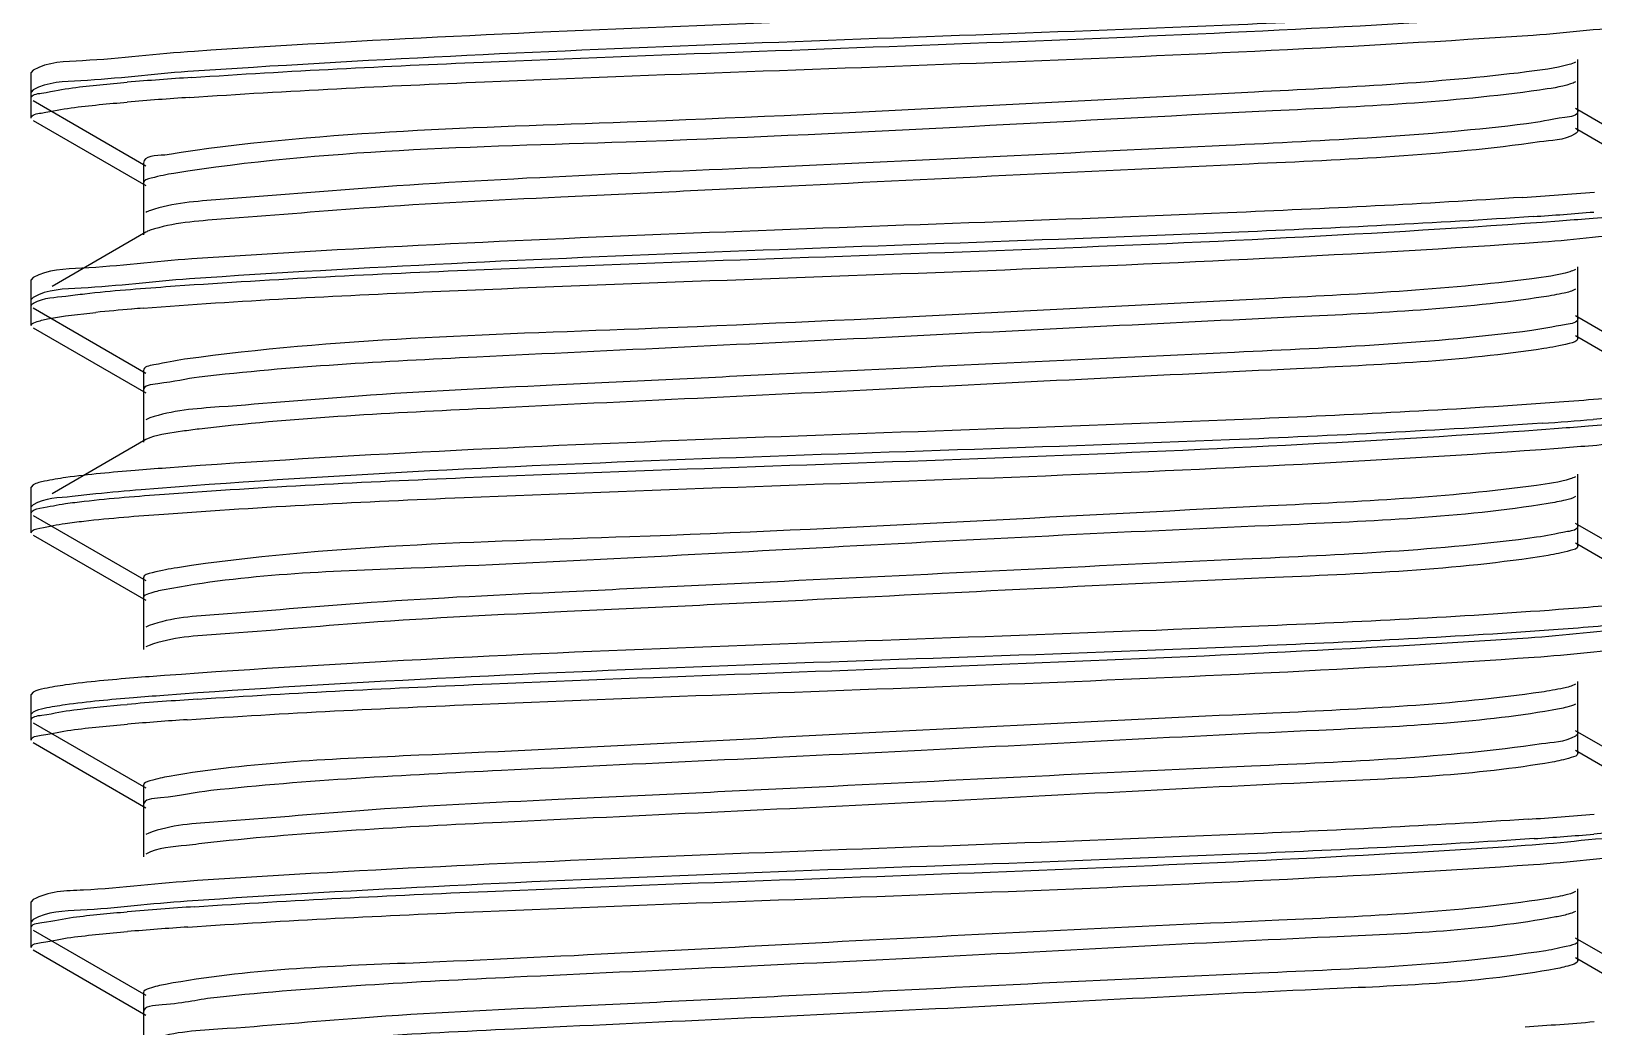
# Model space of a CAD drawing. Extents: x 1725261 to 1937680, y 860327 to 1571294.
# Drawn here: x 1825657 to 1825836.4, y 1253370.3 to 1253484.6 of the extents above; entities that cross this region are included whole.
import ezdxf

# ---------------------------------------------------------------- set-up
doc = ezdxf.new("R2010")
doc.units = 0
doc.header["$LTSCALE"] = 1000
doc.header["$MEASUREMENT"] = 0

msp = doc.modelspace()

# ---------------------------------------------------------------- linework, layer by layer
at = {"linetype": 'Continuous'}
for p, q in [((1825834.61, 1253475.44), (1825834.61, 1253481.39)), ((1825657.22, 1253480.16), (1825657, 1253479.9)), ((1825657, 1253476.93), (1825657, 1253479.9)), ((1825657, 1253476.93), (1825657, 1253479.9)), ((1825834.61, 1253473.16), (1825834.61, 1253479.11)), ((1825657.22, 1253477.89), (1825657, 1253477.62)), ((1825657, 1253474.65), (1825657, 1253477.62)), ((1825657, 1253474.65), (1825657, 1253477.62)), ((1825657.22, 1253476.67), (1825670.15, 1253469.18)), ((1825847.28, 1253468.26), (1825834.35, 1253475.74)), ((1825657.22, 1253474.39), (1825670.15, 1253466.91)), ((1825847.28, 1253465.98), (1825834.35, 1253473.46)), ((1825669.89, 1253469.49), (1825669.89, 1253463.53)), ((1825669.89, 1253467.21), (1825669.89, 1253461.25)), ((1825670.15, 1253461.55), (1825659.39, 1253455.33)), ((1825834.61, 1253451.63), (1825834.61, 1253457.58)), ((1825657.22, 1253456.35), (1825657, 1253456.09)), ((1825657, 1253453.11), (1825657, 1253456.09)), ((1825657, 1253453.11), (1825657, 1253456.09)), ((1825657.22, 1253454.07), (1825657, 1253453.81)), ((1825834.61, 1253449.35), (1825834.61, 1253455.3)), ((1825657, 1253450.84), (1825657, 1253453.81)), ((1825657, 1253450.84), (1825657, 1253453.81)), ((1825657.22, 1253452.85), (1825670.15, 1253445.37)), ((1825657.22, 1253450.57), (1825670.15, 1253443.09)), ((1825847.28, 1253444.45), (1825834.35, 1253451.93)), ((1825847.28, 1253442.17), (1825834.35, 1253449.65)), ((1825669.89, 1253445.67), (1825669.89, 1253439.72)), ((1825669.89, 1253443.39), (1825669.89, 1253437.44)), ((1825670.62, 1253440.22), (1825670.15, 1253440.02)), ((1825670.15, 1253437.74), (1825659.39, 1253431.52)), ((1825670.6, 1253437.94), (1825670.15, 1253437.74)), ((1825657.22, 1253432.54), (1825657, 1253432.28)), ((1825834.61, 1253427.81), (1825834.61, 1253433.77)), ((1825657, 1253429.3), (1825657, 1253432.28)), ((1825657, 1253429.3), (1825657, 1253432.28)), ((1825834.61, 1253425.53), (1825834.61, 1253431.49)), ((1825657.22, 1253430.26), (1825657, 1253430)), ((1825657, 1253427.02), (1825657, 1253430)), ((1825657, 1253427.02), (1825657, 1253430)), ((1825657.22, 1253429.04), (1825670.15, 1253421.56)), ((1825847.28, 1253420.63), (1825834.35, 1253428.11)), ((1825657.22, 1253426.76), (1825670.15, 1253419.28)), ((1825847.28, 1253418.35), (1825834.35, 1253425.84)), ((1825669.89, 1253421.86), (1825669.89, 1253415.91)), ((1825669.89, 1253419.58), (1825669.89, 1253413.63)), ((1825670.56, 1253416.39), (1825670.15, 1253416.21)), ((1825670.55, 1253414.11), (1825670.15, 1253413.93)), ((1825834.61, 1253404), (1825834.61, 1253409.95)), ((1825657.22, 1253408.73), (1825657, 1253408.47)), ((1825657, 1253405.49), (1825657, 1253408.47)), ((1825657, 1253405.49), (1825657, 1253408.47)), ((1825834.61, 1253401.72), (1825834.61, 1253407.67)), ((1825657.22, 1253406.45), (1825657, 1253406.19)), ((1825657, 1253403.21), (1825657, 1253406.19)), ((1825657, 1253403.21), (1825657, 1253406.19)), ((1825657.22, 1253405.23), (1825670.15, 1253397.75)), ((1825847.28, 1253396.82), (1825834.35, 1253404.3)), ((1825657.22, 1253402.95), (1825670.15, 1253395.47)), ((1825847.28, 1253394.54), (1825834.35, 1253402.02)), ((1825669.89, 1253398.05), (1825669.89, 1253392.09)), ((1825669.89, 1253395.77), (1825669.89, 1253389.81)), ((1825670.52, 1253392.56), (1825670.15, 1253392.4)), ((1825834.61, 1253380.19), (1825834.61, 1253386.14)), ((1825657.22, 1253384.91), (1825657, 1253384.65)), ((1825657, 1253381.68), (1825657, 1253384.65)), ((1825657, 1253381.68), (1825657, 1253384.65)), ((1825657.22, 1253382.63), (1825657, 1253382.37)), ((1825657, 1253379.4), (1825657, 1253382.37)), ((1825657, 1253379.4), (1825657, 1253382.37)), ((1825834.61, 1253377.91), (1825834.61, 1253383.86)), ((1825657.22, 1253381.41), (1825670.15, 1253373.93)), ((1825847.28, 1253373.01), (1825834.35, 1253380.49)), ((1825657.22, 1253379.14), (1825670.15, 1253371.65)), ((1825847.28, 1253370.73), (1825834.35, 1253378.21)), ((1825669.89, 1253374.23), (1825669.89, 1253368.28)), ((1825669.89, 1253371.96), (1825669.89, 1253366))]:
    msp.add_line(p, q, dxfattribs=at)
for centre, radius, start, end in [((1825702.97, 1253062.76), 417.47, 93.783, 94.8009), ((1825702.58, 1253065.48), 412.46, 93.8102, 94.8059), ((1825800.49, 1253895.26), 430.61, 273.6995, 274.7995), ((1825802.11, 1253872.55), 410.12, 273.8286, 274.8033), ((1825686.07, 1253239.52), 213.92, 94.7007, 95.8096), ((1825695.7, 1253126.51), 327.34, 94.5302, 94.7613), ((1825803.48, 1253831.56), 392.88, 273.9474, 274.8034), ((1825703.83, 1252980.56), 428.27, 93.7148, 94.7991), ((1825702.24, 1252998.36), 408.13, 93.8414, 94.804), ((1825801.3, 1253813.56), 420.32, 273.7644, 274.8009), ((1825802.24, 1253799.49), 408.49, 273.8394, 274.8035), ((1825703.42, 1252961.93), 423.07, 93.7475, 94.7999), ((1825702.35, 1252973.11), 409.57, 93.8303, 94.8051), ((1825800.89, 1253794.94), 425.53, 273.7314, 274.8001)]:
    msp.add_arc(centre, radius, start, end, dxfattribs=at)
for points, knots in [([(1825828.57, 1253489.38), (1825817.35, 1253488.63), (1825766.41, 1253486.19), (1825715.41, 1253484.97), (1825675.75, 1253482.32)], [0, 0, 0, 0, 0.220591, 1, 1, 1, 1]), ([(1825829.52, 1253487.16), (1825818.24, 1253486.4), (1825766.73, 1253483.92), (1825715.16, 1253482.72), (1825675, 1253479.99)], [0, 0, 0, 0, 0.219185, 1, 1, 1, 1]), ([(1825675.43, 1253479.32), (1825686.57, 1253480.07), (1825737.52, 1253482.52), (1825788.53, 1253483.76), (1825828.27, 1253486.38)], [0, 0, 0, 0, 0.218984, 1, 1, 1, 1]), ([(1825829.49, 1253484.19), (1825833.61, 1253484.47), (1825839.38, 1253485.26), (1825845.67, 1253485.37), (1825847.27, 1253486.29)], [0, 0, 0, 0, 0.690321, 1, 1, 1, 1]), ([(1825675.17, 1253477.03), (1825686.46, 1253477.79), (1825737.9, 1253480.27), (1825789.4, 1253481.46), (1825829.49, 1253484.19)], [0, 0, 0, 0, 0.21965, 1, 1, 1, 1]), ([(1825675.75, 1253482.32), (1825671.46, 1253482.04), (1825665.45, 1253481.2), (1825658.89, 1253481.12), (1825657.23, 1253480.16)], [0, 0, 0, 0, 0.691053, 1, 1, 1, 1]), ([(1825834.35, 1253481.09), (1825834.13, 1253480.96), (1825832.28, 1253480.36), (1825830.37, 1253480.15), (1825828.73, 1253479.95)], [0, 0, 0, 0, 0.135508, 1, 1, 1, 1]), ([(1825675, 1253479.99), (1825670.88, 1253479.71), (1825665.12, 1253478.91), (1825658.83, 1253478.81), (1825657.23, 1253477.89)], [0, 0, 0, 0, 0.690337, 1, 1, 1, 1]), ([(1825828.73, 1253479.95), (1825818.37, 1253478.67), (1825783.87, 1253477.02), (1825732.43, 1253474.1), (1825691.15, 1253473.16), (1825674.22, 1253470.72)], [0, 0, 0, 0, 0.20233, 0.668453, 1, 1, 1, 1]), ([(1825657, 1253476.93), (1825657, 1253477.37), (1825659.36, 1253477.65), (1825660.55, 1253477.98), (1825661.74, 1253478.13)], [0, 0, 0, 0, 0.271038, 1, 1, 1, 1]), ([(1825830.2, 1253477.87), (1825820.05, 1253476.42), (1825784.99, 1253474.9), (1825732.83, 1253471.67), (1825690.52, 1253471.05), (1825673.39, 1253468.31)], [0, 0, 0, 0, 0.19563, 0.668751, 1, 1, 1, 1]), ([(1825834.35, 1253478.81), (1825834.17, 1253478.71), (1825832.82, 1253478.22), (1825831.4, 1253478.04), (1825830.2, 1253477.87)], [0, 0, 0, 0, 0.144146, 1, 1, 1, 1]), ([(1825657, 1253474.65), (1825657, 1253475.08), (1825659.28, 1253475.37), (1825660.43, 1253475.68), (1825661.58, 1253475.83)], [0, 0, 0, 0, 0.271539, 1, 1, 1, 1]), ([(1825834.61, 1253475.44), (1825834.61, 1253474.89), (1825831.66, 1253474.59), (1825830.2, 1253474.18), (1825828.73, 1253474)], [0, 0, 0, 0, 0.270556, 1, 1, 1, 1]), ([(1825828.73, 1253474), (1825817.29, 1253472.58), (1825788.42, 1253471.28), (1825743.73, 1253468.97), (1825705.09, 1253467.52), (1825681.34, 1253465.47), (1825673.25, 1253464.91), (1825670.68, 1253464.06)], [0, 0, 0, 0, 0.21834, 0.54638, 0.848471, 0.948812, 1, 1, 1, 1]), ([(1825830.2, 1253471.91), (1825819.17, 1253470.34), (1825790.45, 1253469.15), (1825753, 1253467.24), (1825719.1, 1253465.64), (1825697.22, 1253464.58), (1825681.58, 1253463.19), (1825673.26, 1253462.65), (1825670.65, 1253461.77)], [0, 0, 0, 0, 0.208967, 0.538107, 0.703891, 0.84582, 0.948226, 1, 1, 1, 1]), ([(1825834.61, 1253473.16), (1825834.61, 1253473.02), (1825833.05, 1253472.02), (1825831.6, 1253472.11), (1825830.2, 1253471.91)], [0, 0, 0, 0, 0.089983, 1, 1, 1, 1]), ([(1825674.22, 1253470.72), (1825673.59, 1253470.63), (1825672.36, 1253470.28), (1825669.89, 1253470.36), (1825669.89, 1253469.49)], [0, 0, 0, 0, 0.421799, 1, 1, 1, 1]), ([(1825673.39, 1253468.31), (1825672.51, 1253468.17), (1825671.57, 1253467.95), (1825669.89, 1253467.55), (1825669.89, 1253467.21)], [0, 0, 0, 0, 0.719897, 1, 1, 1, 1]), ([(1825828.27, 1253465.55), (1825817, 1253464.8), (1825766.05, 1253462.36), (1825715.04, 1253461.15), (1825675.43, 1253458.49)], [0, 0, 0, 0, 0.221599, 1, 1, 1, 1]), ([(1825670.68, 1253464.06), (1825670.58, 1253464.02), (1825670.4, 1253463.96), (1825670.22, 1253463.88), (1825670.15, 1253463.83)], [0, 0, 0, 0, 0.556917, 1, 1, 1, 1]), ([(1825672.46, 1253455.3), (1825683.98, 1253456.14), (1825737.31, 1253458.74), (1825790.72, 1253459.78), (1825832.46, 1253462.86)], [0, 0, 0, 0, 0.216246, 1, 1, 1, 1]), ([(1825829.49, 1253463.35), (1825818.24, 1253462.58), (1825766.8, 1253460.11), (1825715.3, 1253458.91), (1825675.17, 1253456.19)], [0, 0, 0, 0, 0.219069, 1, 1, 1, 1]), ([(1825832.46, 1253462.86), (1825833.61, 1253462.95), (1825837.35, 1253463.24), (1825841.09, 1253463.58), (1825843.66, 1253463.94)], [0, 0, 0, 0, 0.307531, 1, 1, 1, 1]), ([(1825670.65, 1253461.77), (1825670.55, 1253461.74), (1825670.38, 1253461.67), (1825670.22, 1253461.59), (1825670.15, 1253461.55)], [0, 0, 0, 0, 0.55453, 1, 1, 1, 1]), ([(1825830.52, 1253460.44), (1825834.4, 1253460.71), (1825839.84, 1253461.47), (1825845.76, 1253461.61), (1825847.27, 1253462.48)], [0, 0, 0, 0, 0.689207, 1, 1, 1, 1]), ([(1825669.85, 1253452.83), (1825680.9, 1253453.7), (1825734.47, 1253456.35), (1825788.09, 1253457.48), (1825830.52, 1253460.44)], [0, 0, 0, 0, 0.20676, 1, 1, 1, 1]), ([(1825675.43, 1253458.49), (1825671.21, 1253458.2), (1825665.31, 1253457.39), (1825658.87, 1253457.29), (1825657.23, 1253456.35)], [0, 0, 0, 0, 0.69074, 1, 1, 1, 1]), ([(1825675.17, 1253456.19), (1825671.02, 1253455.91), (1825665.19, 1253455.1), (1825658.84, 1253455), (1825657.23, 1253454.07)], [0, 0, 0, 0, 0.690525, 1, 1, 1, 1]), ([(1825829.33, 1253456.21), (1825819.2, 1253454.89), (1825784.93, 1253453.28), (1825733.42, 1253450.36), (1825691.86, 1253449.34), (1825674.61, 1253446.96)], [0, 0, 0, 0, 0.197662, 0.663013, 1, 1, 1, 1]), ([(1825834.35, 1253457.28), (1825834.14, 1253457.16), (1825832.5, 1253456.6), (1825830.79, 1253456.41), (1825829.33, 1253456.21)], [0, 0, 0, 0, 0.138663, 1, 1, 1, 1]), ([(1825657, 1253453.11), (1825657, 1253453.24), (1825658.41, 1253454.13), (1825659.71, 1253454.04), (1825660.96, 1253454.21)], [0, 0, 0, 0, 0.088851, 1, 1, 1, 1]), ([(1825660.96, 1253454.21), (1825661.69, 1253454.31), (1825665.52, 1253454.78), (1825669.36, 1253455.08), (1825672.46, 1253455.3)], [0, 0, 0, 0, 0.191579, 1, 1, 1, 1]), ([(1825830.72, 1253454.13), (1825821.32, 1253452.71), (1825796.29, 1253451.57), (1825755.46, 1253449.45), (1825713.45, 1253447.48), (1825686.88, 1253446.16), (1825676.3, 1253444.9)], [0, 0, 0, 0, 0.184318, 0.484662, 0.793435, 1, 1, 1, 1]), ([(1825834.35, 1253455), (1825833.96, 1253454.77), (1825832.72, 1253454.47), (1825831.5, 1253454.25), (1825830.72, 1253454.13)], [0, 0, 0, 0, 0.362852, 1, 1, 1, 1]), ([(1825657, 1253450.84), (1825657, 1253451.04), (1825657.84, 1253451.37), (1825658.4, 1253451.49), (1825658.87, 1253451.59)], [0, 0, 0, 0, 0.292788, 1, 1, 1, 1]), ([(1825834.61, 1253451.63), (1825834.61, 1253451.13), (1825831.98, 1253450.79), (1825830.65, 1253450.43), (1825829.33, 1253450.26)], [0, 0, 0, 0, 0.27224, 1, 1, 1, 1]), ([(1825829.33, 1253450.26), (1825818.01, 1253448.78), (1825789.14, 1253447.51), (1825751.64, 1253445.65), (1825718.11, 1253444.05), (1825696.62, 1253443.01), (1825681.3, 1253441.63), (1825673.16, 1253441.11), (1825670.62, 1253440.22)], [0, 0, 0, 0, 0.21516, 0.544196, 0.7084, 0.848448, 0.949211, 1, 1, 1, 1]), ([(1825834.61, 1253449.35), (1825834.61, 1253448.97), (1825832.73, 1253448.58), (1825831.69, 1253448.32), (1825830.72, 1253448.18)], [0, 0, 0, 0, 0.27791, 1, 1, 1, 1]), ([(1825674.61, 1253446.96), (1825673.43, 1253446.8), (1825672.22, 1253446.48), (1825669.89, 1253446.12), (1825669.89, 1253445.67)], [0, 0, 0, 0, 0.72583, 1, 1, 1, 1]), ([(1825830.72, 1253448.18), (1825821.32, 1253446.75), (1825796.29, 1253445.62), (1825755.46, 1253443.5), (1825713.45, 1253441.53), (1825686.88, 1253440.2), (1825676.3, 1253438.95)], [0, 0, 0, 0, 0.184318, 0.484662, 0.793435, 1, 1, 1, 1]), ([(1825676.3, 1253444.9), (1825674.7, 1253444.71), (1825673.12, 1253444.25), (1825669.89, 1253443.99), (1825669.89, 1253443.39)], [0, 0, 0, 0, 0.729301, 1, 1, 1, 1]), ([(1825832.46, 1253442.03), (1825821.03, 1253441.18), (1825767.69, 1253438.58), (1825714.29, 1253437.51), (1825672.46, 1253434.47)], [0, 0, 0, 0, 0.214632, 1, 1, 1, 1]), ([(1825843.66, 1253443.1), (1825842.95, 1253443), (1825839.23, 1253442.55), (1825835.48, 1253442.25), (1825832.46, 1253442.03)], [0, 0, 0, 0, 0.1913, 1, 1, 1, 1]), ([(1825830.52, 1253439.61), (1825818.57, 1253438.77), (1825764.94, 1253436.18), (1825711.21, 1253435.3), (1825669.63, 1253431.97)], [0, 0, 0, 0, 0.22323, 1, 1, 1, 1]), ([(1825832.4, 1253439.04), (1825833.55, 1253439.13), (1825837.31, 1253439.42), (1825841.07, 1253439.76), (1825843.65, 1253440.13)], [0, 0, 0, 0, 0.307513, 1, 1, 1, 1]), ([(1825676.3, 1253438.95), (1825675.65, 1253438.87), (1825673.74, 1253438.61), (1825671.81, 1253438.36), (1825670.6, 1253437.94)], [0, 0, 0, 0, 0.338076, 1, 1, 1, 1]), ([(1825672.3, 1253431.48), (1825683.79, 1253432.32), (1825737.16, 1253434.92), (1825790.61, 1253435.97), (1825832.4, 1253439.04)], [0, 0, 0, 0, 0.215731, 1, 1, 1, 1]), ([(1825832.37, 1253436.76), (1825833.53, 1253436.85), (1825837.29, 1253437.14), (1825841.05, 1253437.48), (1825843.64, 1253437.85)], [0, 0, 0, 0, 0.307506, 1, 1, 1, 1]), ([(1825672.21, 1253429.19), (1825683.7, 1253430.04), (1825737.09, 1253432.64), (1825790.55, 1253433.69), (1825832.37, 1253436.76)], [0, 0, 0, 0, 0.215475, 1, 1, 1, 1]), ([(1825672.46, 1253434.47), (1825671.28, 1253434.38), (1825667.45, 1253434.08), (1825663.61, 1253433.74), (1825660.96, 1253433.38)], [0, 0, 0, 0, 0.307205, 1, 1, 1, 1]), ([(1825660.96, 1253433.38), (1825660.15, 1253433.26), (1825658.9, 1253433.05), (1825657.62, 1253432.77), (1825657.23, 1253432.54)], [0, 0, 0, 0, 0.644174, 1, 1, 1, 1]), ([(1825829.89, 1253432.48), (1825819.75, 1253431.08), (1825784.94, 1253429.52), (1825733, 1253426.41), (1825690.95, 1253425.63), (1825673.78, 1253423.03)], [0, 0, 0, 0, 0.196452, 0.666888, 1, 1, 1, 1]), ([(1825834.35, 1253433.46), (1825834.16, 1253433.36), (1825832.71, 1253432.85), (1825831.19, 1253432.66), (1825829.89, 1253432.48)], [0, 0, 0, 0, 0.142097, 1, 1, 1, 1]), ([(1825664.41, 1253431.5), (1825663.5, 1253431.41), (1825661.13, 1253431.06), (1825658.54, 1253431.02), (1825657.22, 1253430.26)], [0, 0, 0, 0, 0.375236, 1, 1, 1, 1]), ([(1825660.92, 1253430.39), (1825661.64, 1253430.49), (1825665.42, 1253430.95), (1825669.22, 1253431.25), (1825672.3, 1253431.48)], [0, 0, 0, 0, 0.191511, 1, 1, 1, 1]), ([(1825834.35, 1253431.19), (1825834, 1253430.99), (1825832.94, 1253430.71), (1825831.88, 1253430.5), (1825831.2, 1253430.39)], [0, 0, 0, 0, 0.368601, 1, 1, 1, 1]), ([(1825657, 1253429.3), (1825657, 1253429.68), (1825658.92, 1253429.99), (1825659.93, 1253430.25), (1825660.92, 1253430.39)], [0, 0, 0, 0, 0.274232, 1, 1, 1, 1]), ([(1825660.89, 1253428.11), (1825661.61, 1253428.21), (1825665.37, 1253428.67), (1825669.15, 1253428.97), (1825672.21, 1253429.19)], [0, 0, 0, 0, 0.191416, 1, 1, 1, 1]), ([(1825831.2, 1253430.39), (1825821.13, 1253428.77), (1825794.03, 1253427.7), (1825750.52, 1253425.51), (1825707.76, 1253423.1), (1825681.58, 1253422.29), (1825672.26, 1253420.49)], [0, 0, 0, 0, 0.192134, 0.50924, 0.821185, 1, 1, 1, 1]), ([(1825657, 1253427.02), (1825657, 1253427.4), (1825658.91, 1253427.71), (1825659.91, 1253427.97), (1825660.89, 1253428.11)], [0, 0, 0, 0, 0.274372, 1, 1, 1, 1]), ([(1825834.61, 1253427.81), (1825834.61, 1253427.36), (1825832.29, 1253427), (1825831.08, 1253426.69), (1825829.89, 1253426.52)], [0, 0, 0, 0, 0.274197, 1, 1, 1, 1]), ([(1825829.89, 1253426.52), (1825818.72, 1253424.98), (1825789.85, 1253423.76), (1825752.27, 1253421.87), (1825718.45, 1253420.25), (1825696.72, 1253419.21), (1825681.29, 1253417.8), (1825673.09, 1253417.3), (1825670.56, 1253416.39)], [0, 0, 0, 0, 0.211837, 0.541782, 0.707159, 0.848243, 0.949504, 1, 1, 1, 1]), ([(1825834.61, 1253425.53), (1825834.61, 1253425.19), (1825832.99, 1253424.8), (1825832.06, 1253424.58), (1825831.2, 1253424.44)], [0, 0, 0, 0, 0.28085, 1, 1, 1, 1]), ([(1825831.2, 1253424.44), (1825820.51, 1253422.71), (1825791.84, 1253421.68), (1825754.32, 1253419.66), (1825719.86, 1253418.05), (1825697.5, 1253416.99), (1825681.61, 1253415.53), (1825673.15, 1253415.05), (1825670.55, 1253414.11)], [0, 0, 0, 0, 0.201859, 0.53258, 0.70075, 0.844896, 0.948529, 1, 1, 1, 1]), ([(1825673.78, 1253423.03), (1825672.8, 1253422.88), (1825671.77, 1253422.63), (1825669.89, 1253422.24), (1825669.89, 1253421.86)], [0, 0, 0, 0, 0.722107, 1, 1, 1, 1]), ([(1825672.26, 1253420.49), (1825671.66, 1253420.38), (1825670.97, 1253420.22), (1825669.89, 1253419.83), (1825669.89, 1253419.58)], [0, 0, 0, 0, 0.710182, 1, 1, 1, 1]), ([(1825832.4, 1253418.21), (1825820.94, 1253417.36), (1825767.57, 1253414.76), (1825714.13, 1253413.7), (1825672.3, 1253410.64)], [0, 0, 0, 0, 0.214988, 1, 1, 1, 1]), ([(1825843.65, 1253419.29), (1825842.94, 1253419.19), (1825839.19, 1253418.73), (1825835.44, 1253418.43), (1825832.4, 1253418.21)], [0, 0, 0, 0, 0.191312, 1, 1, 1, 1]), ([(1825828.9, 1253414.99), (1825833.15, 1253415.27), (1825839.11, 1253416.1), (1825845.62, 1253416.18), (1825847.27, 1253417.13)], [0, 0, 0, 0, 0.690898, 1, 1, 1, 1]), ([(1825843.64, 1253417.01), (1825842.93, 1253416.91), (1825839.18, 1253416.45), (1825835.42, 1253416.15), (1825832.37, 1253415.93)], [0, 0, 0, 0, 0.191316, 1, 1, 1, 1]), ([(1825832.37, 1253415.93), (1825820.9, 1253415.08), (1825767.51, 1253412.48), (1825714.05, 1253411.43), (1825672.21, 1253408.36)], [0, 0, 0, 0, 0.215162, 1, 1, 1, 1]), ([(1825676.08, 1253407.93), (1825687.33, 1253408.67), (1825738.27, 1253411.11), (1825789.26, 1253412.33), (1825828.9, 1253414.99)], [0, 0, 0, 0, 0.221083, 1, 1, 1, 1]), ([(1825829.59, 1253412.75), (1825833.68, 1253413.03), (1825839.42, 1253413.83), (1825845.68, 1253413.94), (1825847.27, 1253414.86)], [0, 0, 0, 0, 0.690221, 1, 1, 1, 1]), ([(1825674.89, 1253405.57), (1825686.18, 1253406.34), (1825737.74, 1253408.82), (1825789.37, 1253410.01), (1825829.59, 1253412.75)], [0, 0, 0, 0, 0.219074, 1, 1, 1, 1]), ([(1825660.92, 1253409.56), (1825660.11, 1253409.44), (1825658.88, 1253409.23), (1825657.62, 1253408.95), (1825657.23, 1253408.73)], [0, 0, 0, 0, 0.643682, 1, 1, 1, 1]), ([(1825672.3, 1253410.64), (1825671.13, 1253410.56), (1825667.33, 1253410.26), (1825663.53, 1253409.92), (1825660.92, 1253409.56)], [0, 0, 0, 0, 0.307292, 1, 1, 1, 1]), ([(1825834.35, 1253409.65), (1825833.93, 1253409.41), (1825832.59, 1253409.1), (1825831.28, 1253408.87), (1825830.43, 1253408.74)], [0, 0, 0, 0, 0.359937, 1, 1, 1, 1]), ([(1825660.89, 1253407.27), (1825660.09, 1253407.16), (1825658.86, 1253406.95), (1825657.61, 1253406.67), (1825657.23, 1253406.45)], [0, 0, 0, 0, 0.64337, 1, 1, 1, 1]), ([(1825672.21, 1253408.36), (1825671.05, 1253408.27), (1825667.27, 1253407.98), (1825663.49, 1253407.64), (1825660.89, 1253407.27)], [0, 0, 0, 0, 0.307396, 1, 1, 1, 1]), ([(1825830.43, 1253408.74), (1825820.23, 1253407.25), (1825793.38, 1253406.07), (1825750.41, 1253403.96), (1825708.19, 1253401.68), (1825682.29, 1253400.7), (1825672.85, 1253399.07)], [0, 0, 0, 0, 0.195819, 0.509469, 0.817855, 1, 1, 1, 1]), ([(1825834.35, 1253407.37), (1825834.05, 1253407.2), (1825833.14, 1253406.94), (1825832.23, 1253406.76), (1825831.66, 1253406.66)], [0, 0, 0, 0, 0.37501, 1, 1, 1, 1]), ([(1825657, 1253405.49), (1825657, 1253405.95), (1825659.44, 1253406.22), (1825660.65, 1253406.55), (1825661.88, 1253406.71)], [0, 0, 0, 0, 0.270597, 1, 1, 1, 1]), ([(1825831.66, 1253406.66), (1825822.83, 1253405.13), (1825798.55, 1253404.14), (1825758.38, 1253401.92), (1825715.93, 1253400.01), (1825688.72, 1253398.63), (1825677.64, 1253397.43)], [0, 0, 0, 0, 0.17416, 0.470646, 0.783277, 1, 1, 1, 1]), ([(1825657, 1253403.21), (1825657, 1253403.64), (1825659.27, 1253403.93), (1825660.42, 1253404.24), (1825661.56, 1253404.39)], [0, 0, 0, 0, 0.271622, 1, 1, 1, 1]), ([(1825834.61, 1253404), (1825834.61, 1253403.87), (1825833.15, 1253402.89), (1825831.76, 1253402.98), (1825830.43, 1253402.79)], [0, 0, 0, 0, 0.091227, 1, 1, 1, 1]), ([(1825830.43, 1253402.79), (1825819.41, 1253401.18), (1825790.56, 1253400.02), (1825752.93, 1253398.08), (1825718.81, 1253396.46), (1825696.85, 1253395.42), (1825681.3, 1253393.97), (1825673.03, 1253393.5), (1825670.52, 1253392.56)], [0, 0, 0, 0, 0.20838, 0.539161, 0.705719, 0.84788, 0.949708, 1, 1, 1, 1]), ([(1825831.66, 1253400.7), (1825822.83, 1253399.17), (1825798.55, 1253398.19), (1825758.38, 1253395.97), (1825715.93, 1253394.06), (1825688.72, 1253392.68), (1825677.64, 1253391.47)], [0, 0, 0, 0, 0.17416, 0.470646, 0.783277, 1, 1, 1, 1]), ([(1825834.61, 1253401.72), (1825834.61, 1253401.42), (1825833.23, 1253401.03), (1825832.4, 1253400.83), (1825831.66, 1253400.7)], [0, 0, 0, 0, 0.284357, 1, 1, 1, 1]), ([(1825672.85, 1253399.07), (1825672.1, 1253398.94), (1825671.28, 1253398.74), (1825669.89, 1253398.35), (1825669.89, 1253398.05)], [0, 0, 0, 0, 0.715949, 1, 1, 1, 1]), ([(1825677.64, 1253397.43), (1825675.7, 1253397.22), (1825673.85, 1253396.65), (1825669.88, 1253396.48), (1825669.89, 1253395.77)], [0, 0, 0, 0, 0.732984, 1, 1, 1, 1]), ([(1825828.9, 1253394.15), (1825817.73, 1253393.4), (1825766.79, 1253390.95), (1825715.79, 1253389.72), (1825676.08, 1253387.09)], [0, 0, 0, 0, 0.21953, 1, 1, 1, 1]), ([(1825828.58, 1253391.15), (1825832.91, 1253391.44), (1825838.97, 1253392.28), (1825845.59, 1253392.36), (1825847.27, 1253393.32)], [0, 0, 0, 0, 0.691198, 1, 1, 1, 1]), ([(1825677.64, 1253391.47), (1825676.7, 1253391.37), (1825674.22, 1253391), (1825671.53, 1253390.92), (1825670.15, 1253390.12)], [0, 0, 0, 0, 0.372158, 1, 1, 1, 1]), ([(1825829.59, 1253391.92), (1825818.3, 1253391.15), (1825766.74, 1253388.66), (1825715.11, 1253387.48), (1825674.89, 1253384.73)], [0, 0, 0, 0, 0.21912, 1, 1, 1, 1]), ([(1825675.76, 1253384.1), (1825686.96, 1253384.84), (1825737.9, 1253387.29), (1825788.9, 1253388.51), (1825828.58, 1253391.15)], [0, 0, 0, 0, 0.220054, 1, 1, 1, 1]), ([(1825829.52, 1253388.94), (1825833.63, 1253389.22), (1825839.39, 1253390.01), (1825845.67, 1253390.12), (1825847.27, 1253391.04)], [0, 0, 0, 0, 0.690292, 1, 1, 1, 1]), ([(1825674.99, 1253381.76), (1825686.27, 1253382.53), (1825737.78, 1253385.01), (1825789.35, 1253386.2), (1825829.52, 1253388.94)], [0, 0, 0, 0, 0.219245, 1, 1, 1, 1]), ([(1825676.08, 1253387.09), (1825671.71, 1253386.8), (1825665.6, 1253385.96), (1825658.92, 1253385.89), (1825657.23, 1253384.91)], [0, 0, 0, 0, 0.69136, 1, 1, 1, 1]), ([(1825834.35, 1253385.84), (1825833.98, 1253385.62), (1825832.82, 1253385.33), (1825831.67, 1253385.12), (1825830.94, 1253385)], [0, 0, 0, 0, 0.365324, 1, 1, 1, 1]), ([(1825674.89, 1253384.73), (1825670.8, 1253384.46), (1825665.07, 1253383.66), (1825658.82, 1253383.55), (1825657.23, 1253382.63)], [0, 0, 0, 0, 0.690221, 1, 1, 1, 1]), ([(1825830.94, 1253385), (1825820.81, 1253383.43), (1825793.77, 1253382.31), (1825750.41, 1253380.15), (1825707.84, 1253377.78), (1825681.77, 1253376.93), (1825672.42, 1253375.18)], [0, 0, 0, 0, 0.193633, 0.509715, 0.820379, 1, 1, 1, 1]), ([(1825657, 1253381.68), (1825657, 1253382.13), (1825659.4, 1253382.4), (1825660.61, 1253382.73), (1825661.81, 1253382.89)], [0, 0, 0, 0, 0.270794, 1, 1, 1, 1]), ([(1825832.08, 1253382.92), (1825823.55, 1253381.32), (1825799.66, 1253380.43), (1825759.83, 1253378.15), (1825717.2, 1253376.27), (1825689.68, 1253374.87), (1825678.36, 1253373.69)], [0, 0, 0, 0, 0.169059, 0.463606, 0.77817, 1, 1, 1, 1]), ([(1825834.35, 1253383.56), (1825834.09, 1253383.41), (1825833.33, 1253383.17), (1825832.56, 1253383.01), (1825832.08, 1253382.92)], [0, 0, 0, 0, 0.382192, 1, 1, 1, 1]), ([(1825657, 1253379.4), (1825657, 1253379.83), (1825659.27, 1253380.11), (1825660.41, 1253380.43), (1825661.56, 1253380.57)], [0, 0, 0, 0, 0.271623, 1, 1, 1, 1]), ([(1825830.94, 1253379.05), (1825820.09, 1253377.36), (1825791.27, 1253376.28), (1825753.6, 1253374.29), (1825719.2, 1253372.66), (1825697, 1253371.63), (1825681.33, 1253370.14), (1825672.99, 1253369.7), (1825670.48, 1253368.73)], [0, 0, 0, 0, 0.204799, 0.536352, 0.704101, 0.847377, 0.949834, 1, 1, 1, 1]), ([(1825834.61, 1253380.19), (1825834.61, 1253379.83), (1825832.84, 1253379.44), (1825831.86, 1253379.19), (1825830.94, 1253379.05)], [0, 0, 0, 0, 0.279151, 1, 1, 1, 1]), ([(1825832.08, 1253376.97), (1825823.55, 1253375.37), (1825799.66, 1253374.48), (1825759.83, 1253372.2), (1825717.2, 1253370.32), (1825689.68, 1253368.92), (1825678.36, 1253367.74)], [0, 0, 0, 0, 0.169059, 0.463606, 0.77817, 1, 1, 1, 1]), ([(1825834.61, 1253377.91), (1825834.61, 1253377.64), (1825833.45, 1253377.25), (1825832.72, 1253377.09), (1825832.08, 1253376.97)], [0, 0, 0, 0, 0.288579, 1, 1, 1, 1]), ([(1825672.42, 1253375.18), (1825671.78, 1253375.06), (1825671.06, 1253374.89), (1825669.89, 1253374.5), (1825669.89, 1253374.23)], [0, 0, 0, 0, 0.711978, 1, 1, 1, 1]), ([(1825678.36, 1253373.69), (1825676.24, 1253373.47), (1825674.24, 1253372.84), (1825669.89, 1253372.73), (1825669.89, 1253371.96)], [0, 0, 0, 0, 0.733874, 1, 1, 1, 1])]:
    msp.add_open_spline(points, degree=3, knots=knots, dxfattribs=at)
for points in [[(1825661.74, 1253478.13), (1825663.83, 1253478.4), (1825665.93, 1253478.59), (1825668.03, 1253478.77)], [(1825661.58, 1253475.83), (1825663.72, 1253476.11), (1825665.87, 1253476.31), (1825668.03, 1253476.49)], [(1825658.87, 1253451.59), (1825660.7, 1253451.96), (1825662.56, 1253452.15), (1825664.41, 1253452.34)], [(1825843.16, 1253440.76), (1825840.91, 1253440.46), (1825838.64, 1253440.25), (1825836.38, 1253440.06)], [(1825669.63, 1253431.97), (1825667.89, 1253431.83), (1825666.15, 1253431.68), (1825664.41, 1253431.5)], [(1825661.88, 1253406.71), (1825663.91, 1253406.96), (1825665.95, 1253407.15), (1825668, 1253407.33)], [(1825661.56, 1253404.39), (1825663.72, 1253404.67), (1825665.89, 1253404.87), (1825668.06, 1253405.05)], [(1825842.92, 1253393.1), (1825840.77, 1253392.82), (1825838.6, 1253392.62), (1825836.44, 1253392.44)], [(1825661.81, 1253382.89), (1825663.87, 1253383.15), (1825665.94, 1253383.34), (1825668.01, 1253383.52)], [(1825661.56, 1253380.57), (1825663.71, 1253380.86), (1825665.88, 1253381.06), (1825668.04, 1253381.24)]]:
    msp.add_open_spline(points, degree=3, dxfattribs=at)

doc.saveas('drawing.dxf')
